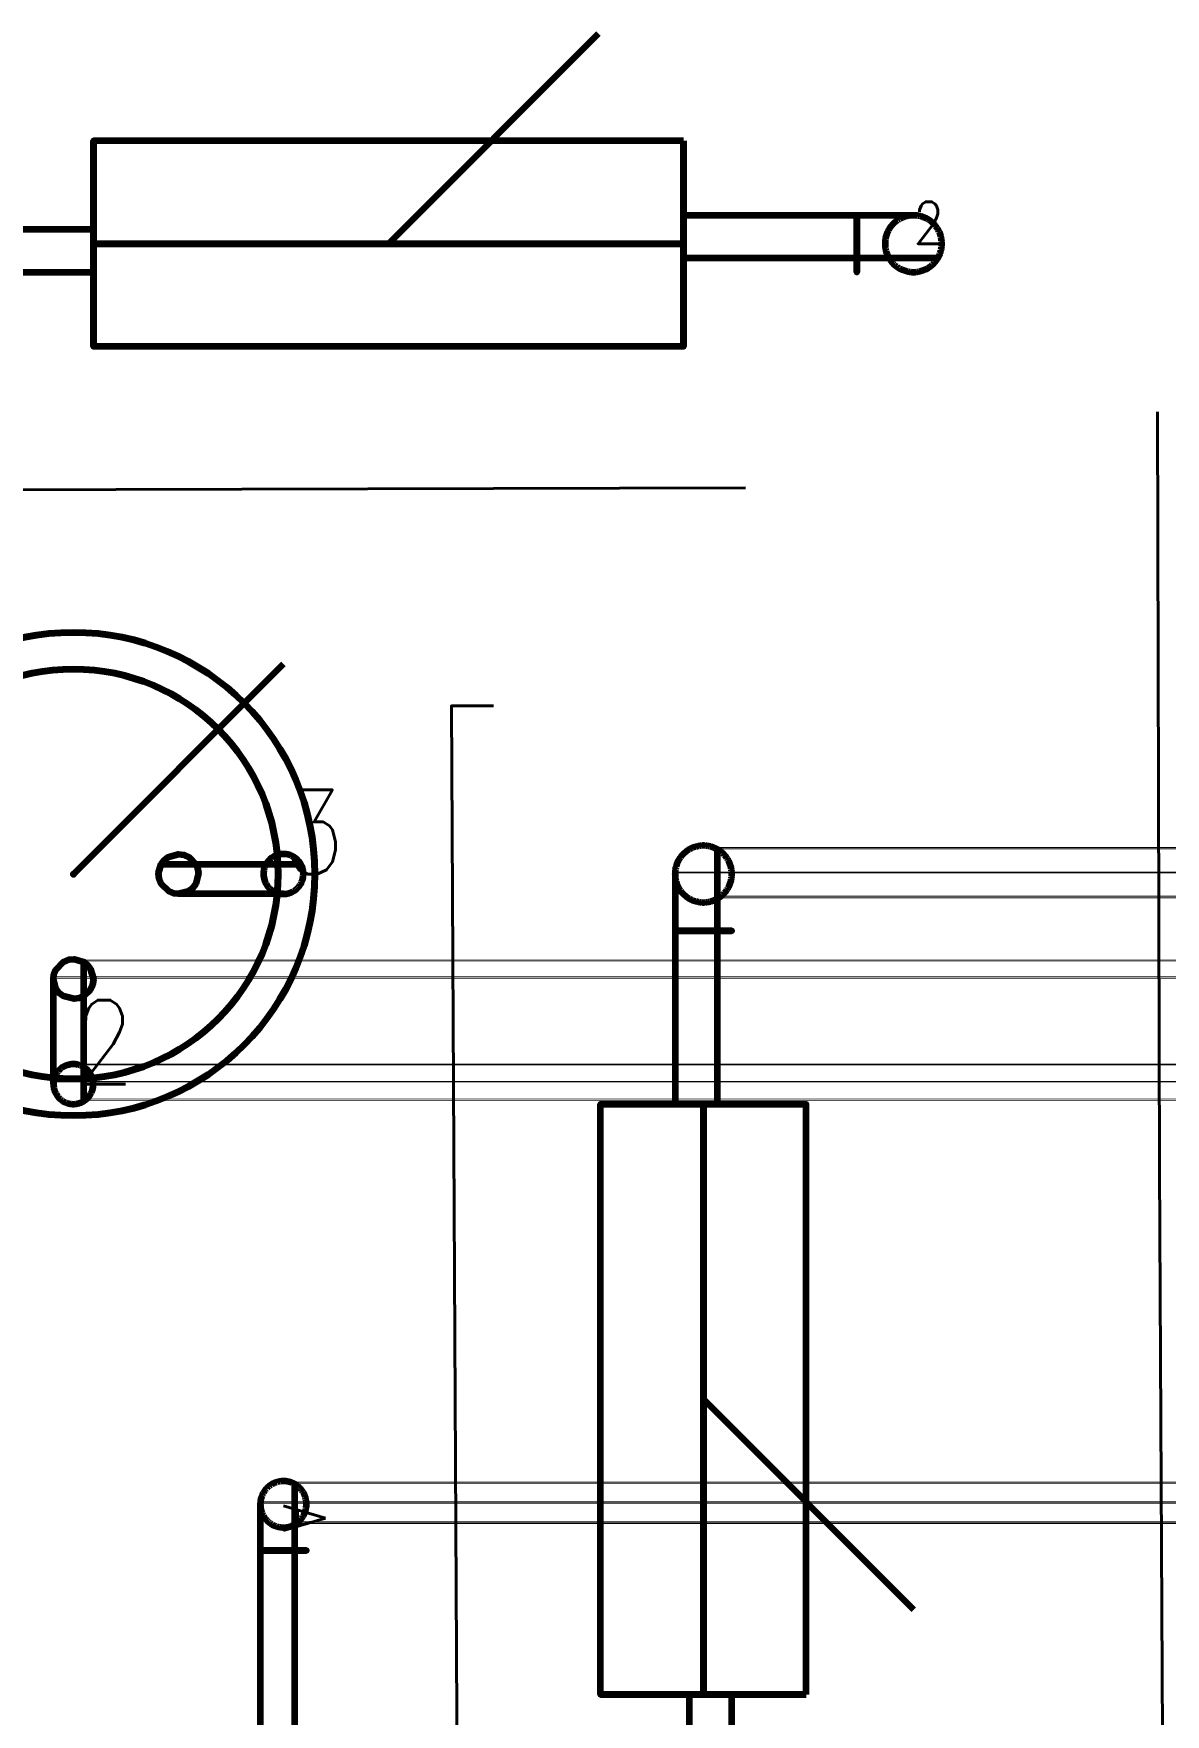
# Model space of a CAD drawing. Header units: inches. Extents: x -0.4 to 8, y -0.5 to 10.5.
# Drawn here: x 2.481 to 3.02, y 5 to 5.8 of the extents above; entities that cross this region are included whole.
import ezdxf

# ---------------------------------------------------------------- set-up
doc = ezdxf.new("R2010")
doc.units = ezdxf.units.IN
doc.header["$LTSCALE"] = 0.504853
doc.header["$MEASUREMENT"] = 0
for name, color, linetype in [('1', 7, 'Continuous'), ('2', 7, 'Continuous'), ('25', 7, 'Continuous'), ('3', 7, 'Continuous'), ('35', 7, 'Continuous'), ('5', 7, 'Continuous')]:
    doc.layers.add(name, color=color, linetype=linetype)
doc.styles.get("Standard").update_dxf_attribs({"font": 'ROMANS.SHX'})

# ---------------------------------------------------------------- blocks, each defined once
blk = doc.blocks.new('35183')
at = {"layer": '3', "color": 2, "linetype": 'Continuous', "lineweight": 211, "insert": (0, 0.02), "char_height": 0.02, "attachment_point": 1}
blk.add_mtext('{\\W210.000000;1}', dxfattribs=at)
blk = doc.blocks.new('35687')
at = {"color": 1, "linetype": 'Continuous', "lineweight": 211}
for p, q in [((0.3905, 0.049, 0.049), (0.1095, 0.049, 0.049)), ((0.3905, 0.049, 0.049), (0.1095, 0.049, 0.049)), ((0.3905, 0.049, 0.049), (0.1095, 0.049, 0.049)), ((0.1095, 0, 0.098), (0.3905, 0, 0.098)), ((0.3905, 0), (0.1095, 0)), ((0.1095, 0, 0.098), (0.3905, 0, 0.098)), ((0.3905, 0), (0.1095, 0)), ((0.1095, 0, 0.098), (0.3905, 0, 0.098)), ((0.3905, 0), (0.1095, 0)), ((0.3905, -0.049, 0.049), (0.1095, -0.049, 0.049)), ((0.3905, -0.049, 0.049), (0.1095, -0.049, 0.049)), ((0.3905, -0.049, 0.049), (0.1095, -0.049, 0.049))]:
    blk.add_line(p, q, dxfattribs=at)
at = {"color": 1, "linetype": 'Continuous', "lineweight": 211, "extrusion": (-1, 0, 0)}
blk.add_circle((0, 0.049, -0.1095), 0.049, dxfattribs=at)
blk.add_circle((0, 0.049, -0.1095), 0.049, dxfattribs=at)
blk.add_circle((0, 0.049, -0.1095), 0.049, dxfattribs=at)
at = {"color": 1, "linetype": 'Continuous', "lineweight": 211, "extrusion": (1, 0, 0)}
for centre in [(0, 0.049, 0.1095), (0, 0.049, 0.3905), (0, 0.049, 0.3905), (0, 0.049, 0.3905), (0, 0.049, 0.3905)]:
    blk.add_circle(centre, 0.049, dxfattribs=at)
at = {"layer": '1', "color": 2, "linetype": 'Continuous', "lineweight": 211}
for points, weights, knots in [([(0.1095, -0.0135, 0.049), (0.1095, -0.0135, 0.025617), (0.1095, 0.00675, 0.037309), (0.1095, 0.027, 0.049), (0.1095, 0.00675, 0.060691), (0.1095, -0.0135, 0.072383), (0.1095, -0.0135, 0.049)], [1, 0.5, 1, 0.5, 1, 0.5, 1], [0, 0, 0, 0.3333333, 0.3333333, 0.6666667, 0.6666667, 1, 1, 1]), ([(0.5, 0.0135, -0.082), (0.5, 0.0135, -0.03), (0.5, 0.0135, 0.022), (0.5, 0.0135, 0.049), (0.473, 0.0135, 0.049), (0.43175, 0.0135, 0.049), (0.3905, 0.0135, 0.049)], [1, 1, 1, 0.707106781187, 1, 1, 1], [0, 0, 0, 0.4628728, 0.4628728, 0.6328173, 0.6328173, 1, 1, 1]), ([(0.3905, 0.0135, 0.049), (0.3905, 0.0135, 0.025617), (0.3905, -0.00675, 0.037309), (0.3905, -0.027, 0.049), (0.3905, -0.00675, 0.060691), (0.3905, 0.0135, 0.072383), (0.3905, 0.0135, 0.049)], [1, 0.5, 1, 0.5, 1, 0.5, 1], [0, 0, 0, 0.3333333, 0.3333333, 0.6666667, 0.6666667, 1, 1, 1]), ([(0.473, 0.0135, 0.049), (0.473, 0.0135, 0.072383), (0.473, -0.00675, 0.060691), (0.473, -0.027, 0.049), (0.473, -0.00675, 0.037309), (0.473, 0.0135, 0.025617), (0.473, 0.0135, 0.049)], [1, 0.5, 1, 0.5, 1, 0.5, 1], [0, 0, 0, 0.3333333, 0.3333333, 0.6666667, 0.6666667, 1, 1, 1]), ([(0.5, 0.0135, 0.022), (0.523383, 0.0135, 0.022), (0.511691, -0.00675, 0.022), (0.5, -0.027, 0.022), (0.488309, -0.00675, 0.022), (0.476617, 0.0135, 0.022), (0.5, 0.0135, 0.022)], [1, 0.5, 1, 0.5, 1, 0.5, 1], [0, 0, 0, 0.3333333, 0.3333333, 0.6666667, 0.6666667, 1, 1, 1]), ([(0.5, 0.0135, -0.082), (0.523383, 0.0135, -0.082), (0.511691, -0.00675, -0.082), (0.5, -0.027, -0.082), (0.488309, -0.00675, -0.082), (0.476617, 0.0135, -0.082), (0.5, 0.0135, -0.082)], [1, 0.5, 1, 0.5, 1, 0.5, 1], [0, 0, 0, 0.3333333, 0.3333333, 0.6666667, 0.6666667, 1, 1, 1]), ([(0.1095, 0.00675, 0.060691), (0.06825, 0.00675, 0.060691), (0.027, 0.00675, 0.060691), (-0.011691, 0.00675, 0.060691), (-0.011691, 0.00675, 0.022), (-0.011691, 0.00675, -0.03), (-0.011691, 0.00675, -0.082)], [1, 1, 1, 0.707106781187, 1, 1, 1], [0, 0, 0, 0.3671827, 0.3671827, 0.5371272, 0.5371272, 1, 1, 1]), ([(0.1095, 0.00675, 0.037309), (0.06825, 0.00675, 0.037309), (0.027, 0.00675, 0.037309), (0.011691, 0.00675, 0.037309), (0.011691, 0.00675, 0.022), (0.011691, 0.00675, -0.03), (0.011691, 0.00675, -0.082)], [1, 1, 1, 0.707106781187, 1, 1, 1], [0, 0, 0, 0.3671827, 0.3671827, 0.5371272, 0.5371272, 1, 1, 1]), ([(0.3905, -0.00675, 0.060691), (0.43175, -0.00675, 0.060691), (0.473, -0.00675, 0.060691), (0.511691, -0.00675, 0.060691), (0.511691, -0.00675, 0.022), (0.511691, -0.00675, -0.03), (0.511691, -0.00675, -0.082)], [1, 1, 1, 0.707106781187, 1, 1, 1], [0, 0, 0, 0.3671827, 0.3671827, 0.5371272, 0.5371272, 1, 1, 1]), ([(0.3905, -0.00675, 0.037309), (0.43175, -0.00675, 0.037309), (0.473, -0.00675, 0.037309), (0.488309, -0.00675, 0.037309), (0.488309, -0.00675, 0.022), (0.488309, -0.00675, -0.03), (0.488309, -0.00675, -0.082)], [1, 1, 1, 0.707106781187, 1, 1, 1], [0, 0, 0, 0.3671827, 0.3671827, 0.5371272, 0.5371272, 1, 1, 1]), ([(0, -0.0135, -0.082), (0, -0.0135, -0.03), (0, -0.0135, 0.022), (0, -0.0135, 0.049), (0.027, -0.0135, 0.049), (0.06825, -0.0135, 0.049), (0.1095, -0.0135, 0.049)], [1, 1, 1, 0.707106781187, 1, 1, 1], [0, 0, 0, 0.4628728, 0.4628728, 0.6328173, 0.6328173, 1, 1, 1])]:
    blk.add_rational_spline(points, weights, degree=2, knots=knots, dxfattribs=at)
at = {"layer": '2', "color": 2, "linetype": 'Continuous', "lineweight": 211}
blk.add_line((0.25, 0, 0.049), (0.35, 0.1, 0.149), dxfattribs=at)
blk.add_point((0.25, 0, 0.049), dxfattribs=at)
at = {"layer": '3', "color": 2, "linetype": 'Continuous', "lineweight": 211, "insert": (0.5, 0.02), "char_height": 0.02, "attachment_point": 1}
blk.add_mtext('{\\W0.852075;2}', dxfattribs=at)
blk = doc.blocks.new('36729')
at = {"color": 1, "linetype": 'Continuous', "lineweight": 211}
for p, q in [((0.3905, 0.049, 0.049), (0.1095, 0.049, 0.049)), ((0.3905, 0.049, 0.049), (0.1095, 0.049, 0.049)), ((0.3905, 0.049, 0.049), (0.1095, 0.049, 0.049)), ((0.1095, 0, 0.098), (0.3905, 0, 0.098)), ((0.3905, 0), (0.1095, 0)), ((0.1095, 0, 0.098), (0.3905, 0, 0.098)), ((0.3905, 0), (0.1095, 0)), ((0.1095, 0, 0.098), (0.3905, 0, 0.098)), ((0.3905, 0), (0.1095, 0)), ((0.3905, -0.049, 0.049), (0.1095, -0.049, 0.049)), ((0.3905, -0.049, 0.049), (0.1095, -0.049, 0.049)), ((0.3905, -0.049, 0.049), (0.1095, -0.049, 0.049))]:
    blk.add_line(p, q, dxfattribs=at)
at = {"color": 1, "linetype": 'Continuous', "lineweight": 211, "extrusion": (-1, 0, 0)}
blk.add_circle((0, 0.049, -0.1095), 0.049, dxfattribs=at)
blk.add_circle((0, 0.049, -0.1095), 0.049, dxfattribs=at)
blk.add_circle((0, 0.049, -0.1095), 0.049, dxfattribs=at)
at = {"color": 1, "linetype": 'Continuous', "lineweight": 211, "extrusion": (1, 0, 0)}
for centre in [(0, 0.049, 0.1095), (0, 0.049, 0.3905), (0, 0.049, 0.3905), (0, 0.049, 0.3905), (0, 0.049, 0.3905)]:
    blk.add_circle(centre, 0.049, dxfattribs=at)
at = {"layer": '1', "color": 2, "linetype": 'Continuous', "lineweight": 211}
for points, weights, knots in [([(0, -0.0135, -0.082), (-0.023383, -0.0135, -0.082), (-0.011691, 0.00675, -0.082), (0, 0.027, -0.082), (0.011691, 0.00675, -0.082), (0.023383, -0.0135, -0.082), (0, -0.0135, -0.082)], [1, 0.5, 1, 0.5, 1, 0.5, 1], [0, 0, 0, 0.3333333, 0.3333333, 0.6666667, 0.6666667, 1, 1, 1]), ([(0, -0.0135, 0.022), (-0.023383, -0.0135, 0.022), (-0.011691, 0.00675, 0.022), (0, 0.027, 0.022), (0.011691, 0.00675, 0.022), (0.023383, -0.0135, 0.022), (0, -0.0135, 0.022)], [1, 0.5, 1, 0.5, 1, 0.5, 1], [0, 0, 0, 0.3333333, 0.3333333, 0.6666667, 0.6666667, 1, 1, 1]), ([(0.027, -0.0135, 0.049), (0.027, -0.0135, 0.072383), (0.027, 0.00675, 0.060691), (0.027, 0.027, 0.049), (0.027, 0.00675, 0.037309), (0.027, -0.0135, 0.025617), (0.027, -0.0135, 0.049)], [1, 0.5, 1, 0.5, 1, 0.5, 1], [0, 0, 0, 0.3333333, 0.3333333, 0.6666667, 0.6666667, 1, 1, 1]), ([(0.1095, -0.0135, 0.049), (0.1095, -0.0135, 0.025617), (0.1095, 0.00675, 0.037309), (0.1095, 0.027, 0.049), (0.1095, 0.00675, 0.060691), (0.1095, -0.0135, 0.072383), (0.1095, -0.0135, 0.049)], [1, 0.5, 1, 0.5, 1, 0.5, 1], [0, 0, 0, 0.3333333, 0.3333333, 0.6666667, 0.6666667, 1, 1, 1]), ([(0.5, 0.0135, -0.082), (0.5, 0.0135, -0.03), (0.5, 0.0135, 0.022), (0.5, 0.0135, 0.049), (0.473, 0.0135, 0.049), (0.43175, 0.0135, 0.049), (0.3905, 0.0135, 0.049)], [1, 1, 1, 0.707106781187, 1, 1, 1], [0, 0, 0, 0.4628728, 0.4628728, 0.6328173, 0.6328173, 1, 1, 1]), ([(0.3905, 0.0135, 0.049), (0.3905, 0.0135, 0.025617), (0.3905, -0.00675, 0.037309), (0.3905, -0.027, 0.049), (0.3905, -0.00675, 0.060691), (0.3905, 0.0135, 0.072383), (0.3905, 0.0135, 0.049)], [1, 0.5, 1, 0.5, 1, 0.5, 1], [0, 0, 0, 0.3333333, 0.3333333, 0.6666667, 0.6666667, 1, 1, 1]), ([(0.1095, 0.00675, 0.060691), (0.06825, 0.00675, 0.060691), (0.027, 0.00675, 0.060691), (-0.011691, 0.00675, 0.060691), (-0.011691, 0.00675, 0.022), (-0.011691, 0.00675, -0.03), (-0.011691, 0.00675, -0.082)], [1, 1, 1, 0.707106781187, 1, 1, 1], [0, 0, 0, 0.3671827, 0.3671827, 0.5371272, 0.5371272, 1, 1, 1]), ([(0.1095, 0.00675, 0.037309), (0.06825, 0.00675, 0.037309), (0.027, 0.00675, 0.037309), (0.011691, 0.00675, 0.037309), (0.011691, 0.00675, 0.022), (0.011691, 0.00675, -0.03), (0.011691, 0.00675, -0.082)], [1, 1, 1, 0.707106781187, 1, 1, 1], [0, 0, 0, 0.3671827, 0.3671827, 0.5371272, 0.5371272, 1, 1, 1]), ([(0.3905, -0.00675, 0.060691), (0.43175, -0.00675, 0.060691), (0.473, -0.00675, 0.060691), (0.511691, -0.00675, 0.060691), (0.511691, -0.00675, 0.022), (0.511691, -0.00675, -0.03), (0.511691, -0.00675, -0.082)], [1, 1, 1, 0.707106781187, 1, 1, 1], [0, 0, 0, 0.3671827, 0.3671827, 0.5371272, 0.5371272, 1, 1, 1]), ([(0.3905, -0.00675, 0.037309), (0.43175, -0.00675, 0.037309), (0.473, -0.00675, 0.037309), (0.488309, -0.00675, 0.037309), (0.488309, -0.00675, 0.022), (0.488309, -0.00675, -0.03), (0.488309, -0.00675, -0.082)], [1, 1, 1, 0.707106781187, 1, 1, 1], [0, 0, 0, 0.3671827, 0.3671827, 0.5371272, 0.5371272, 1, 1, 1]), ([(0, -0.0135, -0.082), (0, -0.0135, -0.03), (0, -0.0135, 0.022), (0, -0.0135, 0.049), (0.027, -0.0135, 0.049), (0.06825, -0.0135, 0.049), (0.1095, -0.0135, 0.049)], [1, 1, 1, 0.707106781187, 1, 1, 1], [0, 0, 0, 0.4628728, 0.4628728, 0.6328173, 0.6328173, 1, 1, 1])]:
    blk.add_rational_spline(points, weights, degree=2, knots=knots, dxfattribs=at)
at = {"layer": '2', "color": 2, "linetype": 'Continuous', "lineweight": 211}
blk.add_line((0.25, 0, 0.049), (0.35, 0.1, 0.149), dxfattribs=at)
blk.add_point((0.25, 0, 0.049), dxfattribs=at)
blk = doc.blocks.new('CR6')
at = {"color": 1, "linetype": 'Continuous', "lineweight": 211}
for p, q in [((0.34, 0.0375, 0.0375), (0.16, 0.0375, 0.0375)), ((0.34, 0.0375, 0.0375), (0.16, 0.0375, 0.0375)), ((0.34, 0.0375, 0.0375), (0.16, 0.0375, 0.0375)), ((0.32, 0.038, 0.0375), (0.3, 0.038, 0.0375)), ((0.34, 0), (0.16, 0)), ((0.16, 0, 0.075), (0.34, 0, 0.075)), ((0.34, 0), (0.16, 0)), ((0.16, 0, 0.075), (0.34, 0, 0.075)), ((0.34, 0), (0.16, 0)), ((0.16, 0, 0.075), (0.34, 0, 0.075)), ((0.3, 0, 0.0755), (0.32, 0, 0.0755)), ((0.3, 0, -0.0005), (0.32, 0, -0.0005)), ((0.34, -0.0375, 0.0375), (0.16, -0.0375, 0.0375)), ((0.34, -0.0375, 0.0375), (0.16, -0.0375, 0.0375)), ((0.34, -0.0375, 0.0375), (0.16, -0.0375, 0.0375)), ((0.3, -0.038, 0.0375), (0.32, -0.038, 0.0375))]:
    blk.add_line(p, q, dxfattribs=at)
at = {"color": 1, "linetype": 'Continuous', "lineweight": 211, "extrusion": (-1, 0, 0)}
for centre, radius in [((0, 0.0375, -0.16), 0.0375), ((0, 0.0375, -0.16), 0.0375), ((0, 0.0375, -0.16), 0.0375), ((0, 0.0375, -0.3), 0.038)]:
    blk.add_circle(centre, radius, dxfattribs=at)
at = {"color": 1, "linetype": 'Continuous', "lineweight": 211, "extrusion": (1, 0, 0)}
for centre, radius in [((0, 0.0375, 0.16), 0.0375), ((0, 0.0375, 0.32), 0.038), ((0, 0.0375, 0.34), 0.0375), ((0, 0.0375, 0.34), 0.0375), ((0, 0.0375, 0.34), 0.0375), ((0, 0.0375, 0.34), 0.0375)]:
    blk.add_circle(centre, radius, dxfattribs=at)
at = {"layer": '1', "color": 2, "linetype": 'Continuous', "lineweight": 211}
for points, weights, knots in [([(0, -0.011, -0.082), (-0.019053, -0.011, -0.082), (-0.009526, 0.0055, -0.082), (0, 0.022, -0.082), (0.009526, 0.0055, -0.082), (0.019053, -0.011, -0.082), (0, -0.011, -0.082)], [1, 0.5, 1, 0.5, 1, 0.5, 1], [0, 0, 0, 0.3333333, 0.3333333, 0.6666667, 0.6666667, 1, 1, 1]), ([(0, -0.011, 0.0155), (-0.019053, -0.011, 0.0155), (-0.009526, 0.0055, 0.0155), (0, 0.022, 0.0155), (0.009526, 0.0055, 0.0155), (0.019053, -0.011, 0.0155), (0, -0.011, 0.0155)], [1, 0.5, 1, 0.5, 1, 0.5, 1], [0, 0, 0, 0.3333333, 0.3333333, 0.6666667, 0.6666667, 1, 1, 1]), ([(0.022, -0.011, 0.0375), (0.022, -0.011, 0.056553), (0.022, 0.0055, 0.047026), (0.022, 0.022, 0.0375), (0.022, 0.0055, 0.027974), (0.022, -0.011, 0.018447), (0.022, -0.011, 0.0375)], [1, 0.5, 1, 0.5, 1, 0.5, 1], [0, 0, 0, 0.3333333, 0.3333333, 0.6666667, 0.6666667, 1, 1, 1]), ([(0.16, -0.011, 0.0375), (0.16, -0.011, 0.018447), (0.16, 0.0055, 0.027974), (0.16, 0.022, 0.0375), (0.16, 0.0055, 0.047026), (0.16, -0.011, 0.056553), (0.16, -0.011, 0.0375)], [1, 0.5, 1, 0.5, 1, 0.5, 1], [0, 0, 0, 0.3333333, 0.3333333, 0.6666667, 0.6666667, 1, 1, 1]), ([(0.5, 0.011, -0.082), (0.5, 0.011, -0.03325), (0.5, 0.011, 0.0155), (0.5, 0.011, 0.0375), (0.478, 0.011, 0.0375), (0.409, 0.011, 0.0375), (0.34, 0.011, 0.0375)], [1, 1, 1, 0.707106781187, 1, 1, 1], [0, 0, 0, 0.365699, 0.365699, 0.4823952, 0.4823952, 1, 1, 1]), ([(0.34, 0.011, 0.0375), (0.34, 0.011, 0.018447), (0.34, -0.0055, 0.027974), (0.34, -0.022, 0.0375), (0.34, -0.0055, 0.047026), (0.34, 0.011, 0.056553), (0.34, 0.011, 0.0375)], [1, 0.5, 1, 0.5, 1, 0.5, 1], [0, 0, 0, 0.3333333, 0.3333333, 0.6666667, 0.6666667, 1, 1, 1]), ([(0.478, 0.011, 0.0375), (0.478, 0.011, 0.056553), (0.478, -0.0055, 0.047026), (0.478, -0.022, 0.0375), (0.478, -0.0055, 0.027974), (0.478, 0.011, 0.018447), (0.478, 0.011, 0.0375)], [1, 0.5, 1, 0.5, 1, 0.5, 1], [0, 0, 0, 0.3333333, 0.3333333, 0.6666667, 0.6666667, 1, 1, 1]), ([(0.5, 0.011, 0.0155), (0.519053, 0.011, 0.0155), (0.509526, -0.0055, 0.0155), (0.5, -0.022, 0.0155), (0.490474, -0.0055, 0.0155), (0.480947, 0.011, 0.0155), (0.5, 0.011, 0.0155)], [1, 0.5, 1, 0.5, 1, 0.5, 1], [0, 0, 0, 0.3333333, 0.3333333, 0.6666667, 0.6666667, 1, 1, 1]), ([(0.5, 0.011, -0.082), (0.519053, 0.011, -0.082), (0.509526, -0.0055, -0.082), (0.5, -0.022, -0.082), (0.490474, -0.0055, -0.082), (0.480947, 0.011, -0.082), (0.5, 0.011, -0.082)], [1, 0.5, 1, 0.5, 1, 0.5, 1], [0, 0, 0, 0.3333333, 0.3333333, 0.6666667, 0.6666667, 1, 1, 1]), ([(0.16, 0.0055, 0.047026), (0.091, 0.0055, 0.047026), (0.022, 0.0055, 0.047026), (-0.009526, 0.0055, 0.047026), (-0.009526, 0.0055, 0.0155), (-0.009526, 0.0055, -0.03325), (-0.009526, 0.0055, -0.082)], [1, 1, 1, 0.707106781187, 1, 1, 1], [0, 0, 0, 0.5176048, 0.5176048, 0.634301, 0.634301, 1, 1, 1]), ([(0.16, 0.0055, 0.027974), (0.091, 0.0055, 0.027974), (0.022, 0.0055, 0.027974), (0.009526, 0.0055, 0.027974), (0.009526, 0.0055, 0.0155), (0.009526, 0.0055, -0.03325), (0.009526, 0.0055, -0.082)], [1, 1, 1, 0.707106781187, 1, 1, 1], [0, 0, 0, 0.5176048, 0.5176048, 0.634301, 0.634301, 1, 1, 1]), ([(0.34, -0.0055, 0.047026), (0.409, -0.0055, 0.047026), (0.478, -0.0055, 0.047026), (0.509526, -0.0055, 0.047026), (0.509526, -0.0055, 0.0155), (0.509526, -0.0055, -0.03325), (0.509526, -0.0055, -0.082)], [1, 1, 1, 0.707106781187, 1, 1, 1], [0, 0, 0, 0.5176048, 0.5176048, 0.634301, 0.634301, 1, 1, 1]), ([(0.34, -0.0055, 0.027974), (0.409, -0.0055, 0.027974), (0.478, -0.0055, 0.027974), (0.490474, -0.0055, 0.027974), (0.490474, -0.0055, 0.0155), (0.490474, -0.0055, -0.03325), (0.490474, -0.0055, -0.082)], [1, 1, 1, 0.707106781187, 1, 1, 1], [0, 0, 0, 0.5176048, 0.5176048, 0.634301, 0.634301, 1, 1, 1]), ([(0, -0.011, -0.082), (0, -0.011, -0.03325), (0, -0.011, 0.0155), (0, -0.011, 0.0375), (0.022, -0.011, 0.0375), (0.091, -0.011, 0.0375), (0.16, -0.011, 0.0375)], [1, 1, 1, 0.707106781187, 1, 1, 1], [0, 0, 0, 0.365699, 0.365699, 0.4823952, 0.4823952, 1, 1, 1])]:
    blk.add_rational_spline(points, weights, degree=2, knots=knots, dxfattribs=at)
at = {"layer": '2', "color": 2, "linetype": 'Continuous', "lineweight": 211}
blk.add_line((0.25, 0, 0.0375), (0.35, 0.1, 0.1375), dxfattribs=at)
blk.add_point((0.25, 0, 0.0375), dxfattribs=at)
at = {"layer": '3', "color": 2, "linetype": 'Continuous', "lineweight": 211, "char_height": 0.02, "attachment_point": 1}
for s, insert in [('{\\W0.859491;A}', (0, 0.02)), ('{\\W0.872620;C}', (0.5, 0.02))]:
    blk.add_mtext(s, dxfattribs=dict(at, insert=insert))
blk = doc.blocks.new('C22')
at = {"layer": '3', "color": 2, "linetype": 'Continuous', "lineweight": 211, "insert": (0, 0.02), "char_height": 0.02, "attachment_point": 1}
blk.add_mtext('{\\W210.000000;1}', dxfattribs=at)
blk = doc.blocks.new('38275')
at = {"layer": '3', "color": 2, "linetype": 'Continuous', "lineweight": 211, "insert": (0, 0.02), "char_height": 0.02, "attachment_point": 1}
blk.add_mtext('{\\W210.000000;1}', dxfattribs=at)
blk = doc.blocks.new('Q3')
at = {"color": 1, "linetype": 'Continuous', "lineweight": 211}
for p, q in [((0.1, 0.115, 0.08), (0.1, 0.115, 0.11)), ((0.1, 0.115, 0.08), (0.1, 0.115, 0.11)), ((0.1, 0.0975, 0.11), (0.1, 0.0975, 0.29)), ((0.1975, 0, 0.29), (0.1975, 0, 0.11)), ((0.215, 0, 0.11), (0.215, 0, 0.08)), ((0.215, 0, 0.11), (0.215, 0, 0.08)), ((0.1, -0.0975, 0.11), (0.1, -0.0975, 0.29)), ((0.1, -0.115, 0.08), (0.1, -0.115, 0.11)), ((0.1, -0.115, 0.08), (0.1, -0.115, 0.11))]:
    blk.add_line(p, q, dxfattribs=at)
at = {"color": 1, "linetype": 'Continuous', "lineweight": 211, "extrusion": (0, 0, -1)}
for centre, radius in [((-0.1, 0, -0.08), 0.115), ((-0.1, 0, -0.08), 0.115), ((-0.1, 0, -0.08), 0.115), ((-0.1, 0, -0.11), 0.115), ((-0.1, 0, -0.29), 0.0975), ((-0.1, 0, -0.11), 0.0975)]:
    blk.add_circle(centre, radius, dxfattribs=at)
at = {"color": 1, "linetype": 'Continuous', "lineweight": 211}
for centre, radius in [((0.1, 0, 0.11), 0.115), ((0.1, 0, 0.11), 0.115), ((0.1, 0, 0.11), 0.0975), ((0.1, 0, 0.29), 0.0975)]:
    blk.add_circle(centre, radius, dxfattribs=at)
at = {"layer": '1', "color": 2, "linetype": 'Continuous', "lineweight": 211}
for points in [[(0.15, -0.0095, 0.08), (0.147835, -0.00925, 0.08), (0.14557, -0.008404, 0.08), (0.141773, -0.00475, 0.08), (0.140765, -0.00223, 0.08), (0.140507, 0.000365, 0.08), (0.141773, 0.00475, 0.08), (0.143072, 0.0065, 0.08), (0.144937, 0.008038, 0.08), (0.15, 0.0095, 0.08), (0.152686, 0.009112, 0.08), (0.155063, 0.008038, 0.08), (0.158227, 0.00475, 0.08), (0.159093, 0.00275, 0.08), (0.159493, 0.000365, 0.08), (0.158227, -0.00475, 0.08), (0.156548, -0.006883, 0.08), (0.15443, -0.008404, 0.08), (0.15, -0.0095, 0.08)], [(0.15, -0.0095, 0.08), (0.147835, -0.00925, 0.08), (0.14557, -0.008404, 0.08), (0.141773, -0.00475, 0.08), (0.140765, -0.00223, 0.08), (0.140507, 0.000365, 0.08), (0.141773, 0.00475, 0.08), (0.143072, 0.0065, 0.08), (0.144937, 0.008038, 0.08), (0.15, 0.0095, 0.08), (0.152686, 0.009112, 0.08), (0.155063, 0.008038, 0.08), (0.158227, 0.00475, 0.08), (0.159093, 0.00275, 0.08), (0.159493, 0.000365, 0.08), (0.158227, -0.00475, 0.08), (0.156548, -0.006883, 0.08), (0.15443, -0.008404, 0.08), (0.15, -0.0095, 0.08)], [(0.0905, -0.05, 0.08), (0.09075, -0.047835, 0.08), (0.091596, -0.04557, 0.08), (0.09525, -0.041773, 0.08), (0.09777, -0.040765, 0.08), (0.100365, -0.040507, 0.08), (0.10475, -0.041773, 0.08), (0.1065, -0.043072, 0.08), (0.108038, -0.044937, 0.08), (0.1095, -0.05, 0.08), (0.109112, -0.052686, 0.08), (0.108038, -0.055063, 0.08), (0.10475, -0.058227, 0.08), (0.10275, -0.059093, 0.08), (0.100365, -0.059493, 0.08), (0.09525, -0.058227, 0.08), (0.093117, -0.056548, 0.08), (0.091596, -0.05443, 0.08), (0.0905, -0.05, 0.08)], [(0.0905, -0.05, 0.08), (0.09075, -0.047835, 0.08), (0.091596, -0.04557, 0.08), (0.09525, -0.041773, 0.08), (0.09777, -0.040765, 0.08), (0.100365, -0.040507, 0.08), (0.10475, -0.041773, 0.08), (0.1065, -0.043072, 0.08), (0.108038, -0.044937, 0.08), (0.1095, -0.05, 0.08), (0.109112, -0.052686, 0.08), (0.108038, -0.055063, 0.08), (0.10475, -0.058227, 0.08), (0.10275, -0.059093, 0.08), (0.100365, -0.059493, 0.08), (0.09525, -0.058227, 0.08), (0.093117, -0.056548, 0.08), (0.091596, -0.05443, 0.08), (0.0905, -0.05, 0.08)]]:
    blk.add_polyline3d(points, close=True, dxfattribs=at)
for points, weights, knots in [([(0.2, -0.0095, -0.122), (0.183546, -0.0095, -0.122), (0.191773, 0.00475, -0.122), (0.2, 0.019, -0.122), (0.208227, 0.00475, -0.122), (0.216454, -0.0095, -0.122), (0.2, -0.0095, -0.122)], [1, 0.5, 1, 0.5, 1, 0.5, 1], [0, 0, 0, 0.3333333, 0.3333333, 0.6666667, 0.6666667, 1, 1, 1]), ([(0.2, -0.0095, -0.122), (0.183546, -0.0095, -0.122), (0.191773, 0.00475, -0.122), (0.2, 0.019, -0.122), (0.208227, 0.00475, -0.122), (0.216454, -0.0095, -0.122), (0.2, -0.0095, -0.122)], [1, 0.5, 1, 0.5, 1, 0.5, 1], [0, 0, 0, 0.3333333, 0.3333333, 0.6666667, 0.6666667, 1, 1, 1]), ([(0.141773, 0.00475, 0.08), (0.141773, 0.00475, 0.072713), (0.141773, 0.00475, 0.065427), (0.141773, 0.00475, 0.057166), (0.148098, 0.00475, 0.051853), (0.169708, 0.00475, 0.0337), (0.191319, 0.00475, 0.015548), (0.191773, 0.00475, 0.015166), (0.191773, 0.00475, 0.014573), (0.191773, 0.00475, -0.053713), (0.191773, 0.00475, -0.122)], [1, 1, 1, 0.906419352845, 1, 1, 1, 0.906419352845, 1, 1, 1], [0, 0, 0, 0.0651627, 0.0651627, 0.1010468, 0.1010468, 0.3534391, 0.3534391, 0.3893232, 0.3893232, 1, 1, 1]), ([(0.141773, 0.00475, 0.08), (0.141773, 0.00475, 0.072713), (0.141773, 0.00475, 0.065427), (0.141773, 0.00475, 0.057166), (0.148098, 0.00475, 0.051853), (0.169708, 0.00475, 0.0337), (0.191319, 0.00475, 0.015548), (0.191773, 0.00475, 0.015166), (0.191773, 0.00475, 0.014573), (0.191773, 0.00475, -0.053713), (0.191773, 0.00475, -0.122)], [1, 1, 1, 0.906419352845, 1, 1, 1, 0.906419352845, 1, 1, 1], [0, 0, 0, 0.0651627, 0.0651627, 0.1010468, 0.1010468, 0.3534391, 0.3534391, 0.3893232, 0.3893232, 1, 1, 1]), ([(0.158227, 0.00475, 0.08), (0.158227, 0.00475, 0.072713), (0.158227, 0.00475, 0.065427), (0.158227, 0.00475, 0.064834), (0.158681, 0.00475, 0.064452), (0.180292, 0.00475, 0.0463), (0.201902, 0.00475, 0.028147), (0.208227, 0.00475, 0.022834), (0.208227, 0.00475, 0.014573), (0.208227, 0.00475, -0.053713), (0.208227, 0.00475, -0.122)], [1, 1, 1, 0.906419352845, 1, 1, 1, 0.906419352845, 1, 1, 1], [0, 0, 0, 0.0651627, 0.0651627, 0.1010468, 0.1010468, 0.3534391, 0.3534391, 0.3893232, 0.3893232, 1, 1, 1]), ([(0.158227, 0.00475, 0.08), (0.158227, 0.00475, 0.072713), (0.158227, 0.00475, 0.065427), (0.158227, 0.00475, 0.064834), (0.158681, 0.00475, 0.064452), (0.180292, 0.00475, 0.0463), (0.201902, 0.00475, 0.028147), (0.208227, 0.00475, 0.022834), (0.208227, 0.00475, 0.014573), (0.208227, 0.00475, -0.053713), (0.208227, 0.00475, -0.122)], [1, 1, 1, 0.906419352845, 1, 1, 1, 0.906419352845, 1, 1, 1], [0, 0, 0, 0.0651627, 0.0651627, 0.1010468, 0.1010468, 0.3534391, 0.3534391, 0.3893232, 0.3893232, 1, 1, 1]), ([(0.2, -0.0095, -0.122), (0.2, -0.0095, -0.053713), (0.2, -0.0095, 0.014573), (0.2, -0.0095, 0.019), (0.19661, -0.0095, 0.021847), (0.175, -0.0095, 0.04), (0.15339, -0.0095, 0.058153), (0.15, -0.0095, 0.061), (0.15, -0.0095, 0.065427), (0.15, -0.0095, 0.072713), (0.15, -0.0095, 0.08)], [1, 1, 1, 0.906419352845, 1, 1, 1, 0.906419352845, 1, 1, 1], [0, 0, 0, 0.6106768, 0.6106768, 0.6465609, 0.6465609, 0.8989532, 0.8989532, 0.9348373, 0.9348373, 1, 1, 1]), ([(0.2, -0.0095, -0.122), (0.2, -0.0095, -0.053713), (0.2, -0.0095, 0.014573), (0.2, -0.0095, 0.019), (0.19661, -0.0095, 0.021847), (0.175, -0.0095, 0.04), (0.15339, -0.0095, 0.058153), (0.15, -0.0095, 0.061), (0.15, -0.0095, 0.065427), (0.15, -0.0095, 0.072713), (0.15, -0.0095, 0.08)], [1, 1, 1, 0.906419352845, 1, 1, 1, 0.906419352845, 1, 1, 1], [0, 0, 0, 0.6106768, 0.6106768, 0.6465609, 0.6465609, 0.8989532, 0.8989532, 0.9348373, 0.9348373, 1, 1, 1]), ([(0.10475, -0.041773, 0.08), (0.10475, -0.041773, 0.072713), (0.10475, -0.041773, 0.065427), (0.10475, -0.041773, 0.057166), (0.10475, -0.048098, 0.051853), (0.10475, -0.069708, 0.0337), (0.10475, -0.091319, 0.015548), (0.10475, -0.091773, 0.015166), (0.10475, -0.091773, 0.014573), (0.10475, -0.091773, -0.053713), (0.10475, -0.091773, -0.122)], [1, 1, 1, 0.906419352845, 1, 1, 1, 0.906419352845, 1, 1, 1], [0, 0, 0, 0.0651627, 0.0651627, 0.1010468, 0.1010468, 0.3534391, 0.3534391, 0.3893232, 0.3893232, 1, 1, 1]), ([(0.10475, -0.041773, 0.08), (0.10475, -0.041773, 0.072713), (0.10475, -0.041773, 0.065427), (0.10475, -0.041773, 0.057166), (0.10475, -0.048098, 0.051853), (0.10475, -0.069708, 0.0337), (0.10475, -0.091319, 0.015548), (0.10475, -0.091773, 0.015166), (0.10475, -0.091773, 0.014573), (0.10475, -0.091773, -0.053713), (0.10475, -0.091773, -0.122)], [1, 1, 1, 0.906419352845, 1, 1, 1, 0.906419352845, 1, 1, 1], [0, 0, 0, 0.0651627, 0.0651627, 0.1010468, 0.1010468, 0.3534391, 0.3534391, 0.3893232, 0.3893232, 1, 1, 1]), ([(0.0905, -0.1, -0.122), (0.0905, -0.1, -0.053713), (0.0905, -0.1, 0.014573), (0.0905, -0.1, 0.019), (0.0905, -0.09661, 0.021847), (0.0905, -0.075, 0.04), (0.0905, -0.05339, 0.058153), (0.0905, -0.05, 0.061), (0.0905, -0.05, 0.065427), (0.0905, -0.05, 0.072713), (0.0905, -0.05, 0.08)], [1, 1, 1, 0.906419352845, 1, 1, 1, 0.906419352845, 1, 1, 1], [0, 0, 0, 0.6106768, 0.6106768, 0.6465609, 0.6465609, 0.8989532, 0.8989532, 0.9348373, 0.9348373, 1, 1, 1]), ([(0.0905, -0.1, -0.122), (0.0905, -0.1, -0.053713), (0.0905, -0.1, 0.014573), (0.0905, -0.1, 0.019), (0.0905, -0.09661, 0.021847), (0.0905, -0.075, 0.04), (0.0905, -0.05339, 0.058153), (0.0905, -0.05, 0.061), (0.0905, -0.05, 0.065427), (0.0905, -0.05, 0.072713), (0.0905, -0.05, 0.08)], [1, 1, 1, 0.906419352845, 1, 1, 1, 0.906419352845, 1, 1, 1], [0, 0, 0, 0.6106768, 0.6106768, 0.6465609, 0.6465609, 0.8989532, 0.8989532, 0.9348373, 0.9348373, 1, 1, 1]), ([(0.10475, -0.058227, 0.08), (0.10475, -0.058227, 0.072713), (0.10475, -0.058227, 0.065427), (0.10475, -0.058227, 0.064834), (0.10475, -0.058681, 0.064452), (0.10475, -0.080292, 0.0463), (0.10475, -0.101902, 0.028147), (0.10475, -0.108227, 0.022834), (0.10475, -0.108227, 0.014573), (0.10475, -0.108227, -0.053713), (0.10475, -0.108227, -0.122)], [1, 1, 1, 0.906419352845, 1, 1, 1, 0.906419352845, 1, 1, 1], [0, 0, 0, 0.0651627, 0.0651627, 0.1010468, 0.1010468, 0.3534391, 0.3534391, 0.3893232, 0.3893232, 1, 1, 1]), ([(0.10475, -0.058227, 0.08), (0.10475, -0.058227, 0.072713), (0.10475, -0.058227, 0.065427), (0.10475, -0.058227, 0.064834), (0.10475, -0.058681, 0.064452), (0.10475, -0.080292, 0.0463), (0.10475, -0.101902, 0.028147), (0.10475, -0.108227, 0.022834), (0.10475, -0.108227, 0.014573), (0.10475, -0.108227, -0.053713), (0.10475, -0.108227, -0.122)], [1, 1, 1, 0.906419352845, 1, 1, 1, 0.906419352845, 1, 1, 1], [0, 0, 0, 0.0651627, 0.0651627, 0.1010468, 0.1010468, 0.3534391, 0.3534391, 0.3893232, 0.3893232, 1, 1, 1]), ([(0.0905, -0.1, -0.122), (0.0905, -0.083546, -0.122), (0.10475, -0.091773, -0.122), (0.119, -0.1, -0.122), (0.10475, -0.108227, -0.122), (0.0905, -0.116454, -0.122), (0.0905, -0.1, -0.122)], [1, 0.5, 1, 0.5, 1, 0.5, 1], [0, 0, 0, 0.3333333, 0.3333333, 0.6666667, 0.6666667, 1, 1, 1]), ([(0.0905, -0.1, -0.122), (0.0905, -0.083546, -0.122), (0.10475, -0.091773, -0.122), (0.119, -0.1, -0.122), (0.10475, -0.108227, -0.122), (0.0905, -0.116454, -0.122), (0.0905, -0.1, -0.122)], [1, 0.5, 1, 0.5, 1, 0.5, 1], [0, 0, 0, 0.3333333, 0.3333333, 0.6666667, 0.6666667, 1, 1, 1])]:
    blk.add_rational_spline(points, weights, degree=2, knots=knots, dxfattribs=at)
at = {"layer": '2', "color": 3, "linetype": 'Continuous', "lineweight": 211}
blk.add_line((0.1, 0, 0.173829), (0.2, 0.1, 0.273829), dxfattribs=at)
blk.add_point((0.1, 0, 0.173829), dxfattribs=at)
at = {"layer": '3', "color": 5, "linetype": 'Continuous', "lineweight": 211, "char_height": 0.04, "attachment_point": 1}
for s, insert in [('{\\W0.852075;3}', (0.2, 0.04)), ('{\\W0.852075;2}', (0.1, -0.06))]:
    blk.add_mtext(s, dxfattribs=dict(at, insert=insert))

msp = doc.modelspace()

# ---------------------------------------------------------------- block references
at = {"layer": '25', "color": 8, "linetype": 'Continuous', "lineweight": 211}
for name, p, rotation in [('35183', (3, 6.7), 270), ('38275', (2.7, 3.5), 90), ('36729', (2.8, 5.4), 270)]:
    msp.add_blockref(name, p, dxfattribs=dict(at, rotation=rotation))
msp.add_blockref('35687', (2.4, 5.7), dxfattribs=at)
at = {"layer": '35', "color": 8, "linetype": 'Continuous', "lineweight": 211}
msp.add_blockref('Q3', (2.4, 5.4), dxfattribs=at)
at = {"layer": '35', "color": 8, "linetype": 'Continuous', "lineweight": 211, "rotation": 270}
msp.add_blockref('CR6', (2.6, 5.1), dxfattribs=at)
at = {"layer": '5', "color": 8, "linetype": 'Continuous', "lineweight": 211, "rotation": 180}
msp.add_blockref('C22', (3.9, 5.6), dxfattribs=at)

doc.saveas('drawing.dxf')
